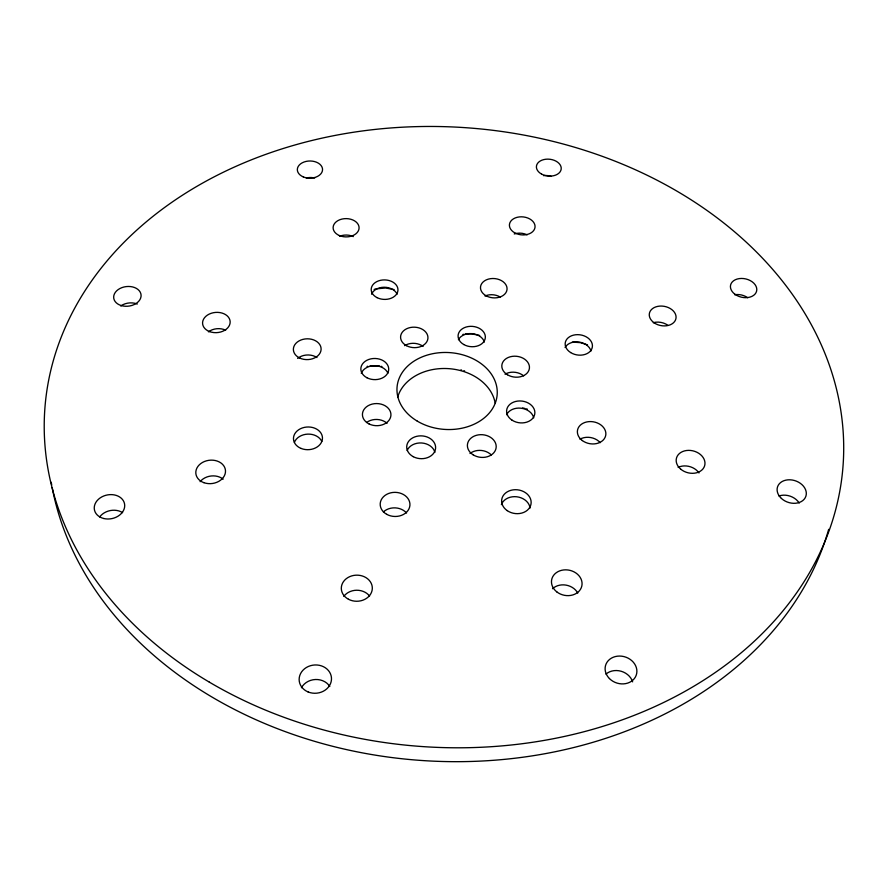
<?xml version="1.0" encoding="UTF-8"?>
<svg xmlns="http://www.w3.org/2000/svg" width="888" height="888" viewBox="0 0 888 888"><rect width="100%" height="100%" fill="white"/><g stroke="black" fill="none" stroke-linecap="round" stroke-linejoin="round"><path stroke-width="1.33" d="M374.114 289.433L375.335 289.066M376.179 288.855L385.647 288.001L394.106 289.599M367.055 366.411L367.743 366.267M462.881 334.443L463.703 334.288M370.152 365.867L379.664 366.045M465.223 334.055L471.417 333.888L478.221 335.076M572.349 342.08L580.541 342.657L587.501 344.855M522.599 407.969L524.897 408.447M463.936 370.729L464.624 370.895M381.218 366.344L381.896 366.511M526.451 408.857L527.306 409.102M479.043 335.309L479.687 335.531M460.928 369.863L461.582 370.085M828.671 529.337A395.426 308.924 3.9 0 1 429.215 760.949A395.426 308.924 3.9 0 1 52.203 487.645M51.704 484.97A395.426 308.924 3.9 0 1 51.238 482.284M397.591 397.38A49.628 38.339 3.9 0 1 447.963 368.598A49.628 38.339 3.9 0 1 495.138 403.008M505.028 374.203A13.709 10.423 6.5 0 1 523.654 375.868M404.639 345.665A13.553 10.201 2.5 0 1 423.11 346.442M366.6 422.488A14.108 11.033 0.9 0 1 387.068 423.321M469.985 453.513A14.264 11.3 5.7 0 1 491.253 454.9M653.29 322.688A13.376 9.746 11 0 1 668.009 325.397M734.631 294.749A13.209 9.357 13 0 1 747.696 297.713M543.556 175.646A12.332 8.425 6.3 0 1 551.115 176.312M514.252 233.977A12.743 9.002 5.9 0 1 527.128 234.832M306.271 178A12.488 8.58 -0.4 0 1 314.696 178.022M339.605 236.286A12.854 9.135 0.4 0 1 353.313 236.597M208.403 331.846A13.653 10.101 -4.5 0 1 225.663 330.181M120.757 305.971A13.62 9.824 -7 0 1 137.263 304.051M200.122 481.685A14.719 11.666 -7 0 1 223.154 479.176M99.689 516.938A15.174 11.988 -11.9 0 1 122.6 512.654M343.8 596.381A15.307 12.976 -1.1 0 1 369.575 596.048M301.432 687.734A15.995 14.053 -5.6 0 1 315.406 679.509A15.995 14.053 -5.6 0 1 329.814 686.491M552.547 588.711A15.218 12.71 11.9 0 1 577.777 593.084M605.971 674.114A15.884 13.598 17.8 0 1 621.189 671.261A15.884 13.598 17.8 0 1 632.633 681.862M678.143 467.366A14.43 11.189 14.6 0 1 698.978 472.96M778.965 496.015A14.752 11.311 18.7 0 1 799.211 503.052M579.942 439.205A14.175 11.033 10.3 0 1 600.233 442.69M484.981 296.015A13.176 9.646 5.3 0 1 500.366 297.136M297.647 358.43A13.72 10.367 -1.6 0 1 316.961 357.542M383.416 511.921A14.708 12.01 1.6 0 1 406.549 513.02M506.604 414.729A14.108 10.922 7.1 0 1 521.056 408.203A14.108 10.922 7.1 0 1 533.721 417.871M501.376 504.65A14.741 11.91 7.8 0 1 516.772 496.781A14.741 11.91 7.8 0 1 530.092 508.036M294.405 442.335A14.43 11.333 -2.2 0 1 307.881 434.121A14.43 11.333 -2.2 0 1 321.8 441.447M371.584 294.239A13.32 9.746 1.5 0 1 384.16 287.235A13.32 9.746 1.5 0 1 397.125 294.183M565.068 347.474A13.642 10.157 8.6 0 1 578.943 342.035A13.642 10.157 8.6 0 1 590.986 351.038M407.126 450.527A14.386 11.389 2.9 0 1 421.667 442.979A14.386 11.389 2.9 0 1 434.898 452.381M361.294 373.337A13.886 10.567 1 0 1 374.436 365.701A13.886 10.567 1 0 1 387.912 373.204M458.408 339.716A13.598 10.168 4.7 0 1 472.105 333.644A13.598 10.168 4.7 0 1 484.382 342.069M209.324 682.128A400.111 310.19 3.9 0 0 841.558 480.053A400.111 310.19 3.9 0 0 281.008 149.195A400.111 310.19 3.9 0 0 209.324 682.128M417.271 421.123A50.194 38.473 3.9 0 0 496.936 396.77A50.194 38.473 3.9 0 0 427.117 355.122A50.194 38.473 3.9 0 0 417.271 421.123M507.437 374.747A13.864 10.456 6.5 0 0 529.381 368.531A13.864 10.456 6.5 0 0 510.101 356.821A13.864 10.456 6.5 0 0 507.437 374.747M406.415 345.643A13.697 10.234 2.6 0 0 427.905 338.572A13.697 10.234 2.6 0 0 408.48 328.016A13.697 10.234 2.6 0 0 406.415 345.643M369.086 423.953A14.275 11.078 1 0 0 390.942 415.151A14.275 11.078 1 0 0 370.041 404.784A14.275 11.078 1 0 0 369.086 423.953M473.104 454.789A14.43 11.344 5.6 0 0 496.092 447.985A14.43 11.344 5.6 0 0 476.19 435.364A14.43 11.344 5.6 0 0 473.104 454.789M654.29 322.921A13.52 9.768 10.9 0 0 675.923 318.67A13.52 9.768 10.9 0 0 657.786 306.36A13.52 9.768 10.9 0 0 654.29 322.921M735.042 294.328A13.353 9.38 12.8 0 0 756.576 291.253A13.353 9.38 12.8 0 0 739.205 278.61A13.353 9.38 12.8 0 0 735.042 294.328M541.558 174.07A12.454 8.436 6.3 0 0 561.172 169.208A12.454 8.436 6.3 0 0 543.722 159.607A12.454 8.436 6.3 0 0 541.558 174.07M514.618 232.767A12.876 9.024 5.8 0 0 534.987 227.539A12.876 9.024 5.8 0 0 517.082 217.327A12.876 9.024 5.8 0 0 514.618 232.767M303.252 176.89A12.61 8.591 -0.4 0 0 322.544 169.841A12.61 8.591 -0.4 0 0 304.029 162.016A12.61 8.591 -0.4 0 0 303.252 176.89M339.371 235.553A12.987 9.146 0.5 0 0 359.085 228.005A12.987 9.146 0.5 0 0 339.849 219.713A12.987 9.146 0.5 0 0 339.371 235.553M121.168 305.539A13.764 9.846 -6.8 0 0 141.081 295.049A13.764 9.846 -6.8 0 0 119.902 288.522A13.764 9.846 -6.8 0 0 121.168 305.539M209.768 331.657A13.808 10.123 -4.4 0 0 230.159 321.789A13.808 10.123 -4.4 0 0 209.191 314.108A13.808 10.123 -4.4 0 0 209.768 331.657M103.796 518.514A15.362 12.055 -11.6 0 0 124.564 503.929A15.362 12.055 -11.6 0 0 100.078 497.968A15.362 12.055 -11.6 0 0 103.796 518.514M203.929 482.684A14.896 11.722 -6.8 0 0 225.485 470.607A14.896 11.722 -6.8 0 0 202.553 462.415A14.896 11.722 -6.8 0 0 203.929 482.684M308.114 691.952A16.206 14.153 -5.3 0 0 331.468 677.877A16.206 14.153 -5.3 0 0 306.36 667.51A16.206 14.153 -5.3 0 0 308.114 691.952M348.429 599.234A15.507 13.054 -1 0 0 372.305 588.755A15.507 13.054 -1 0 0 349.706 576.645A15.507 13.054 -1 0 0 348.429 599.234M609.423 678.554A16.095 13.697 17.4 0 0 636.219 675.213A16.095 13.697 17.4 0 0 617.349 656.188A16.095 13.697 17.4 0 0 609.423 678.554M556.776 591.863A15.407 12.787 11.7 0 0 581.807 586.08A15.407 12.787 11.7 0 0 561.716 570.274A15.407 12.787 11.7 0 0 556.776 591.863M781.407 498.434A14.93 11.366 18.4 0 0 805.838 496.381A14.93 11.366 18.4 0 0 787.889 479.842A14.93 11.366 18.4 0 0 781.407 498.434M680.663 469.108A14.597 11.244 14.4 0 0 704.595 465.9A14.597 11.244 14.4 0 0 686.457 450.516A14.597 11.244 14.4 0 0 680.663 469.108M582.339 440.57A14.341 11.078 10.1 0 0 605.627 435.819A14.341 11.078 10.1 0 0 586.901 421.911A14.341 11.078 10.1 0 0 582.339 440.57M486.036 295.748A13.32 9.668 5.2 0 0 507.004 289.721A13.32 9.668 5.2 0 0 488.289 279.143A13.32 9.668 5.2 0 0 486.036 295.748M299.778 358.064A13.875 10.401 -1.5 0 0 321.101 349.506A13.875 10.401 -1.5 0 0 300.821 340.06A13.875 10.401 -1.5 0 0 299.778 358.064M386.713 514.319A14.885 12.066 1.6 0 0 409.912 505.427A14.885 12.066 1.6 0 0 388.578 493.495A14.885 12.066 1.6 0 0 386.713 514.319M511.999 420.135A14.186 10.934 7 0 0 534.731 414.197A14.186 10.934 7 0 0 515.473 401.498A14.186 10.934 7 0 0 511.999 420.135M507.237 510.644A14.819 11.933 7.8 0 0 531.002 504.095A14.819 11.933 7.8 0 0 510.911 490.309A14.819 11.933 7.8 0 0 507.237 510.644M570.607 352.536A13.709 10.168 8.6 0 0 592.34 347.041A13.709 10.168 8.6 0 0 573.448 335.153A13.709 10.168 8.6 0 0 570.607 352.536M377.1 297.658A13.387 9.757 1.5 0 0 397.935 290.509A13.387 9.757 1.5 0 0 378.71 280.819A13.387 9.757 1.5 0 0 377.1 297.658M301.065 448.429A14.508 11.355 -2.2 0 0 322.466 437.806A14.508 11.355 -2.2 0 0 300.377 428.771A14.508 11.355 -2.2 0 0 301.065 448.429M463.758 344.522A13.664 10.179 4.7 0 0 485.292 338.028A13.664 10.179 4.7 0 0 466.089 327.039A13.664 10.179 4.7 0 0 463.758 344.522M366.944 377.755A13.953 10.589 1 0 0 388.689 369.93A13.953 10.589 1 0 0 368.698 359.485A13.953 10.589 1 0 0 366.944 377.755M413.253 456.676A14.463 11.411 2.9 0 0 435.597 448.163A14.463 11.411 2.9 0 0 414.629 436.963A14.463 11.411 2.9 0 0 413.253 456.676"/></g></svg>
